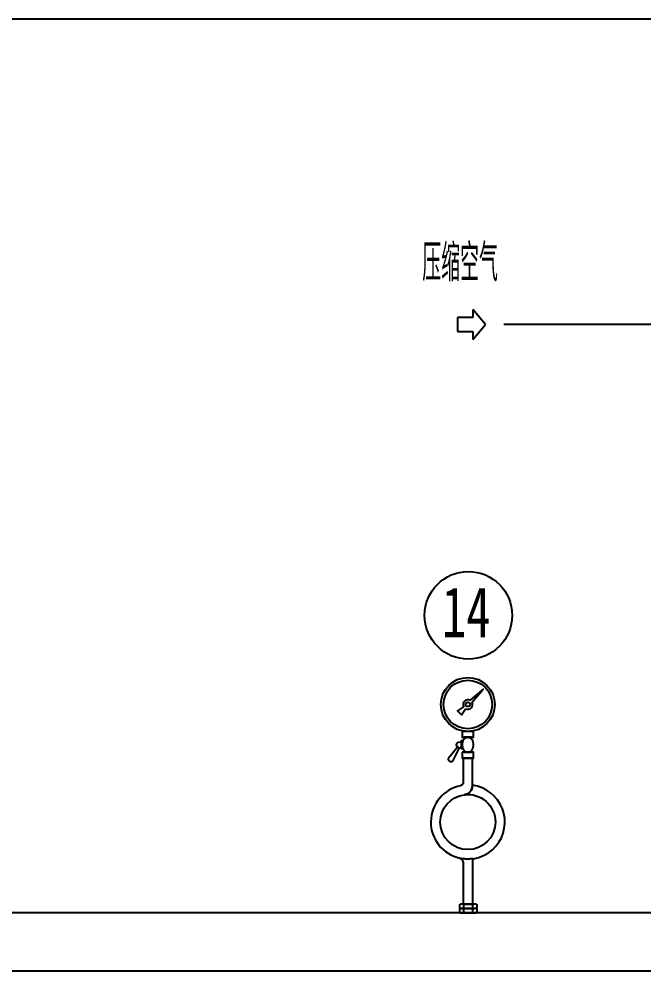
# Model space of a CAD drawing. Extents: x -681219 to -550379, y -242630 to -158199.
# Drawn here: x -598336 to -597080, y -163349 to -161435 of the extents above; entities that cross this region are included whole.
import ezdxf

# ---------------------------------------------------------------- set-up
doc = ezdxf.new("R2010")
doc.units = 0
doc.header["$LTSCALE"] = 1000
doc.linetypes.add('G', pattern=[2, 1.25, -0.25, 0.25, -0.25])
doc.linetypes.add('J', pattern=[2, 1.25, -0.25, 0.25, -0.25])
doc.layers.get('0').update_dxf_attribs({"linetype": 'CONTINUOUS'})
for name, color, linetype in [('01', 7, 'CONTINUOUS'), ('02', 1, 'CONTINUOUS'), ('05', 4, 'G'), ('11', 3, 'CONTINUOUS'), ('15', 7, 'CONTINUOUS')]:
    doc.layers.add(name, color=color, linetype=linetype)
doc.styles.add('PC_TEXTSTYLE', font='ISOCP.SHX', dxfattribs={"width": 0.707, "bigfont": 'GBCBIG.SHX'})

# ---------------------------------------------------------------- blocks, each defined once
blk = doc.blocks.new('压力表组合')
at = {"color": 4}
for p, q in [((1022.38, 746.05), (1022.38, 745.93)), ((1027.18, 746.05), (1027.18, 745.93)), ((1018.47, 736.5), (1018.47, 731.8)), ((1020.97, 589.33), (1020.97, 592.01)), ((1028.82, 589.33), (1028.82, 592.01)), ((1020.97, 585.41), (1020.97, 588.09)), ((1028.82, 585.41), (1028.82, 588.09))]:
    blk.add_line(p, q, dxfattribs=at)
for points in [[(1022.43, 766.15, 0.751809), (1028.3, 772.02), (1038, 783.42), (1026.6, 773.72, 0.751806), (1020.73, 767.85), (1015.4, 764.21), (1018.79, 760.82)], [(1017.39, 731.97), (1018.47, 731.8), (1018.47, 730.79), (1019.47, 730.79), (1019.47, 737.51), (1018.47, 737.51), (1018.47, 736.5), (1015.64, 736.05, 0.367127), (1014.24, 734.4), (1014.24, 733.91, 0.368797), (1015.65, 732.25), (1007.51, 722.5, 0.465115), (1007.96, 719.97), (1008.96, 719.4, 0.464945), (1011.37, 720.28)], [(1028.59, 722.39), (1020.43, 722.39), (1020.43, 700.59, -0.358542), (1018.11, 697.76, 0.811915), (1017.41, 633.41, -0.001168), (1017.43, 633.4, 1.047465), (1028.59, 698.14), (1028.59, 697.89, -0.377964), (1021.45, 689.8, -0.451416), (1048.99, 665.51, -1), (1000.03, 665.51, -0.377964), (1021.45, 689.8, 0.386475), (1028.59, 698.14, -0.000028), (1028.59, 698.14)], [(1029.07, 632.95, -0.0893), (1017.43, 633.4, -0.351226), (1020.43, 629.66), (1020.43, 592.63), (1024.48, 592.63, -0.005518), (1024.75, 592.64, -0.005518), (1025.03, 592.63), (1029.07, 592.63)], [(1024.89, 588.71), (1030.78, 588.71, 0.151687), (1032.75, 589.31), (1032.75, 592.03, 0.151687), (1030.78, 592.64), (1024.89, 592.64), (1019.01, 592.64, 0.151687), (1017.04, 592.03), (1017.04, 589.31, 0.151687), (1019.01, 588.71)], [(1024.89, 584.79), (1030.78, 584.79, 0.151687), (1032.75, 585.39), (1032.75, 588.11, 0.151687), (1030.78, 588.71), (1024.89, 588.71), (1019.01, 588.71, 0.151687), (1017.04, 588.11), (1017.04, 585.39, 0.151687), (1019.01, 584.79)]]:
    blk.add_lwpolyline(points, format="xyb", close=True, dxfattribs=at)
for points in [[(1019.47, 745.93), (1019.47, 740.87), (1029.55, 740.87), (1029.55, 745.93)], [(1025.56, 727.58), (1026.56, 728.01), (1027.48, 728.71), (1028.26, 729.65), (1028.88, 730.79), (1029.31, 732.07), (1029.53, 733.45), (1029.53, 734.85), (1029.31, 736.23), (1028.88, 737.51), (1028.26, 738.65), (1027.48, 739.59), (1026.56, 740.29), (1025.56, 740.72), (1024.51, 740.81), (1023.47, 740.72), (1022.46, 740.29), (1021.55, 739.59), (1020.77, 738.65), (1020.15, 737.51), (1019.72, 736.23), (1019.5, 734.85), (1019.5, 733.45), (1019.72, 732.07), (1020.15, 730.79), (1020.77, 729.65), (1021.55, 728.71), (1022.46, 728.01), (1023.47, 727.58), (1024.51, 727.49)], [(1027.87, 740.87), (1021.15, 740.87), (1021.15, 739.11), (1021.55, 739.59), (1022.46, 740.29), (1023.47, 740.72), (1024.51, 740.81), (1025.56, 740.72), (1026.56, 740.29), (1027.48, 739.59), (1027.87, 739.11)], [(1019.47, 727.43), (1019.47, 722.39), (1029.55, 722.39), (1029.55, 727.43)], [(1027.87, 729.19), (1027.48, 728.71), (1026.56, 728.01), (1025.56, 727.58), (1024.51, 727.49), (1023.47, 727.58), (1022.46, 728.01), (1021.55, 728.71), (1021.15, 729.19), (1021.15, 727.43), (1027.87, 727.43)]]:
    blk.add_lwpolyline(points, close=True, dxfattribs=at)
for radius in [24, 21.6, 1.92]:
    blk.add_circle((1024.51, 769.93), radius, dxfattribs=at)
for centre, radius, start, end in [((1018.99, 589.16), 3.47, 55.19702, 89.69821), ((1024.89, 579.95), 12.69, 90, 108.00853), ((1024.89, 579.95), 12.69, 71.99147, 90), ((1030.8, 589.16), 3.47, 90.30179, 124.80298), ((1018.99, 592.19), 3.47, 270.30179, 304.80298), ((1018.99, 585.24), 3.47, 55.19702, 89.69821), ((1018.99, 588.26), 3.47, 270.30179, 304.80298), ((1024.89, 601.4), 12.69, 251.99147, 270), ((1024.89, 576.03), 12.69, 90, 108.00853), ((1024.89, 597.47), 12.69, 251.99147, 270), ((1024.89, 601.4), 12.69, 270, 288.00853), ((1024.89, 576.03), 12.69, 71.99147, 90), ((1024.89, 597.47), 12.69, 270, 288.00853), ((1030.8, 592.19), 3.47, 235.19702, 269.69821), ((1030.8, 585.24), 3.47, 90.30179, 124.80298), ((1030.8, 588.26), 3.47, 235.19702, 269.69821)]:
    blk.add_arc(centre, radius, start, end, dxfattribs=at)

msp = doc.modelspace()

# ---------------------------------------------------------------- linework, layer by layer
at = {"layer": '01'}
msp.add_line((-593455.749, -161435.4769), (-598716.4659, -161435.4769), dxfattribs=at)
at = {"layer": '01', "ltscale": 1.25}
for p, q in [((-605530.6781, -163231.5626), (-596669.5023, -163231.6006)), ((-604535.1188, -163349.0451), (-596425.6568, -163349.0451))]:
    msp.add_line(p, q, dxfattribs=at)
at = {"layer": '05', "color": 0, "linetype": 'J', "ltscale": 0.3}
msp.add_line((-596991.8939, -162049.5422), (-597361.5518, -162049.5422), dxfattribs=at)
msp.add_lwpolyline([(-597398.699, -162049.5422), (-597424.1514, -162019.2092), (-597424.1514, -162035.7779), (-597454.6408, -162035.7779), (-597454.6408, -162063.3064), (-597424.1514, -162063.3064), (-597424.1514, -162079.8752)], close=True, dxfattribs=at)
at = {"layer": '11', "color": 3, "linetype": 'Continuous', "ltscale": 1.25}
msp.add_circle((-597433.049, -162634.203), 88.0441, dxfattribs=at)

# ---------------------------------------------------------------- block references
at = {"layer": '02', "color": 4, "xscale": 2.262857142857143, "yscale": 2.262857142857143, "zscale": 2.262857142857143}
msp.add_blockref('压力表组合', (-599752.4542, -164555.6243), dxfattribs=at)

# ---------------------------------------------------------------- texts
at = {"insert": (-597525.7331, -161888.1384), "char_height": 74.674286, "width": 282.20875, "attachment_point": 1, "style": 'PC_TEXTSTYLE'}
msp.add_mtext('{\\Fromans,gbcbig|c134;压缩空气}', dxfattribs=at)
at = {"layer": '15', "color": 3, "ltscale": 1.25, "width": 0.707}
msp.add_text('14', height=101.5587, dxfattribs=at).set_placement((-597486.2719, -162678.2144))

doc.saveas('drawing.dxf')
